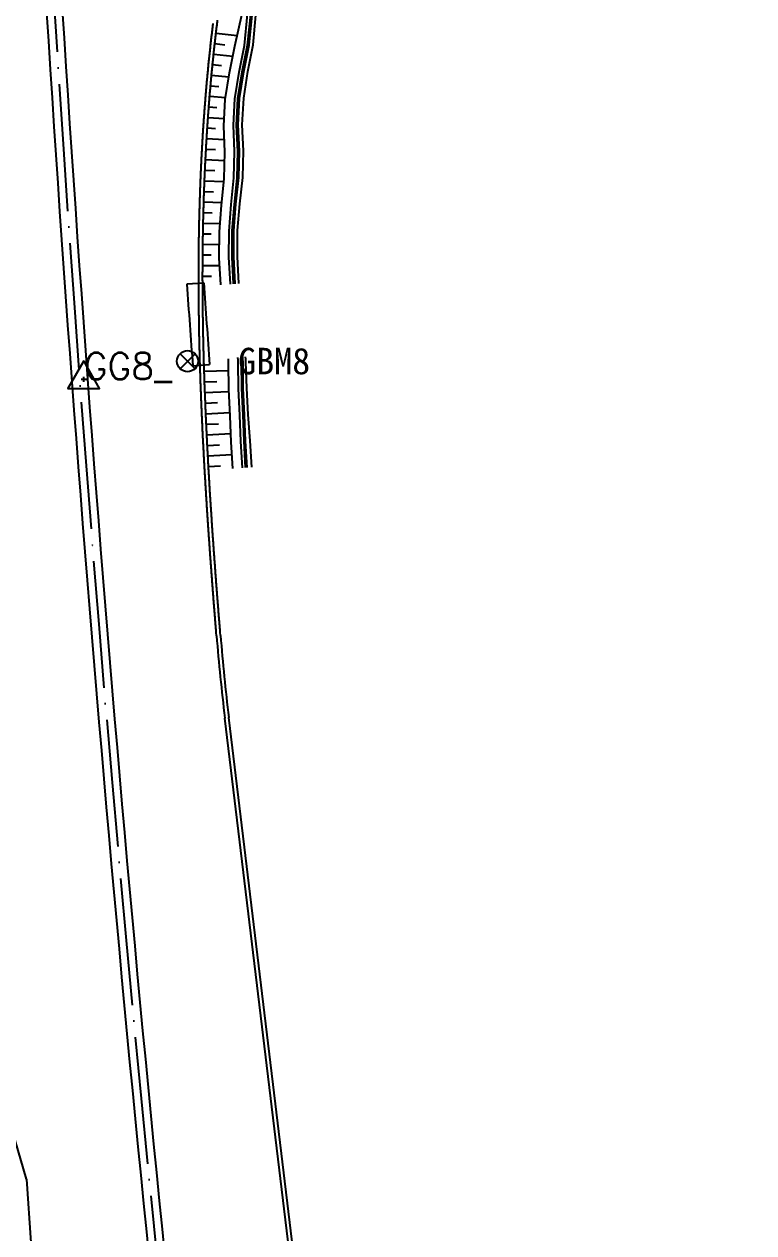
# Model space of a CAD drawing. Header units: inches. Extents: x 499362 to 502582, y 2542122 to 2545349.
# Drawn here: x 501350.9 to 501488.7, y 2543054.1 to 2543282.4 of the extents above; entities that cross this region are included whole.
import ezdxf
from ezdxf.enums import TextEntityAlignment as Align

# ---------------------------------------------------------------- set-up
doc = ezdxf.new("R2010")
doc.units = ezdxf.units.IN
doc.header["$MEASUREMENT"] = 0
doc.linetypes.add('ACAD_ISO04W100', pattern=[30, 24, -3, 0, -3])
doc.layers.add('0-段落划分', color=2, linetype='Continuous')
doc.layers.add('道路中线_FSYH', color=7, linetype='Continuous')
doc.styles.add('DXT', font='SimSun.ttf')
doc.styles.add('SB', font='txt.shx', dxfattribs={"height": 5, "bigfont": 'textf.shx'})

# ---------------------------------------------------------------- blocks, each defined once
blk = doc.blocks.new('szs')
for p, q in [((-0.5, 0), (0.5, 0)), ((0, -0.5), (0, 0.5))]:
    blk.add_line(p, q)
blk = doc.blocks.new('s22')
blk.add_lwpolyline([(0, 1.73), (-1.5, -0.87), (1.5, -0.87)], close=True)
blk.add_point((0, 0))
blk = doc.blocks.new('s27')
for p, q in [((-0.71, -0.71), (0.71, 0.71)), ((0.71, -0.71), (-0.71, 0.71))]:
    blk.add_line(p, q)
blk.add_circle((0, 0), 1)
blk.add_point((0, 0))
blk = doc.blocks.new('A$C3C1B3F5F')
at = {"layer": '道路中线_FSYH', "color": 1, "linetype": 'ByBlock'}
for p, q in [((501381.58, 2543233.36), (501384.77, 2543233.58)), ((501382.71, 2543217.89), (501385.9, 2543218.13))]:
    blk.add_line(p, q, dxfattribs=at)
for radius in [5978.5, 5975.3]:
    blk.add_arc((507344.92, 2543658.92), radius, 184.081954, 184.230541, dxfattribs=at)
blk = doc.blocks.new('A$C3A006F90')
at = {"layer": '0-段落划分', "color": 2, "linetype": 'Continuous'}
for p, q in [((501387.11, 2543280.76), (501391.09, 2543280.29)), ((501386.88, 2543278.77), (501388.76, 2543278.56)), ((501386.66, 2543276.79), (501390.25, 2543276.4)), ((501386.46, 2543274.8), (501388.16, 2543274.63)), ((501386.08, 2543270.81), (501387.63, 2543270.68)), ((501386.26, 2543272.81), (501389.5, 2543272.51)), ((501385.91, 2543268.82), (501388.87, 2543268.58)), ((501385.75, 2543266.83), (501387.24, 2543266.72)), ((501385.6, 2543264.83), (501388.63, 2543264.61)), ((501385.47, 2543262.84), (501387.02, 2543262.73)), ((501385.34, 2543260.84), (501388.67, 2543260.64)), ((501385.23, 2543258.84), (501386.99, 2543258.74)), ((501385.02, 2543254.85), (501386.86, 2543254.77)), ((501385.12, 2543256.85), (501388.74, 2543256.67)), ((501384.94, 2543252.85), (501388.61, 2543252.7)), ((501384.86, 2543250.85), (501386.63, 2543250.79)), ((501384.8, 2543248.85), (501388.2, 2543248.75)), ((501384.74, 2543246.85), (501386.38, 2543246.81)), ((501384.69, 2543244.86), (501387.87, 2543244.79)), ((501384.65, 2543242.86), (501386.2, 2543242.83)), ((501384.6, 2543238.86), (501386.16, 2543238.84)), ((501384.62, 2543240.86), (501387.73, 2543240.81)), ((501384.59, 2543236.86), (501387.79, 2543236.84)), ((501384.58, 2543234.86), (501386.24, 2543234.85)), ((501384.88, 2543216.86), (501389.5, 2543217.01)), ((501384.95, 2543214.86), (501387.23, 2543214.94)), ((501385.02, 2543212.86), (501389.55, 2543213.03)), ((501385.1, 2543210.86), (501387.37, 2543210.96)), ((501385.18, 2543208.86), (501389.74, 2543209.06)), ((501385.27, 2543206.87), (501387.55, 2543206.97)), ((501385.37, 2543204.87), (501389.9, 2543205.1)), ((501385.47, 2543202.87), (501387.73, 2543202.99)), ((501385.57, 2543200.87), (501390.11, 2543201.12)), ((501385.68, 2543198.88), (501387.96, 2543199.01))]:
    blk.add_line(p, q, dxfattribs=at)
at = {"layer": '0-段落划分', "color": 2}
for p, q in [((501408.04, 2542991.64), (501388.77, 2543151.37)), ((501408.79, 2542991.73), (501389.51, 2543151.46)), ((501351.33, 2543064.27), (501349.15, 2543071.66)), ((501351.33, 2543064.27), (501352.1, 2543052.33))]:
    blk.add_line(p, q, dxfattribs=at)
at = {"layer": '0-段落划分', "color": 2, "flags": 128}
for points in [[(501387.2, 2543166.9), (501387.15, 2543167.53, 0.000079), (501387.09, 2543168.27, 0.000082), (501387.03, 2543169.02, 0.000086), (501386.97, 2543169.77, 0.000089), (501386.91, 2543170.51, 0.000092), (501386.85, 2543171.26, 0.000096), (501386.79, 2543172.01, 0.000099), (501386.73, 2543172.76, 0.000102), (501386.67, 2543173.5, 0.000105), (501386.62, 2543174.25, 0.000109), (501386.56, 2543175, 0.000112), (501386.5, 2543175.74, 0.000115), (501386.44, 2543176.49, 0.000119), (501386.39, 2543177.24, 0.000122), (501386.33, 2543177.98, 0.000125), (501386.27, 2543178.73, 0.000128), (501386.22, 2543179.48, 0.000132), (501386.16, 2543180.22, 0.000135), (501386.11, 2543180.97, 0.000138), (501386.05, 2543181.72, 0.000142), (501386, 2543182.46, 0.000145), (501385.94, 2543183.21, 0.000148), (501385.89, 2543183.96, 0.000151), (501385.84, 2543184.71, 0.000155), (501385.79, 2543185.45, 0.000158), (501385.73, 2543186.2, 0.000161), (501385.68, 2543186.95, 0.000165), (501385.63, 2543187.69, 0.000168), (501385.58, 2543188.44, 0.000171), (501385.53, 2543189.19, 0.000174), (501385.48, 2543189.94, 0.000178), (501385.43, 2543190.68, 0.000181), (501385.38, 2543191.43, 0.000184), (501385.34, 2543192.18, 0.000188), (501385.29, 2543192.92, 0.000191), (501385.24, 2543193.67, 0.000194), (501385.2, 2543194.42, 0.000197), (501385.15, 2543195.17, 0.000201), (501385.11, 2543195.91, 0.000204), (501385.06, 2543196.66, 0.000207), (501385.02, 2543197.41, 0.00021), (501384.97, 2543198.16, 0.000214), (501384.93, 2543198.9, 0.000217), (501384.89, 2543199.65, 0.00022), (501384.85, 2543200.4, 0.000224), (501384.81, 2543201.15, 0.000227), (501384.77, 2543201.89, 0.00023), (501384.73, 2543202.64, 0.000233), (501384.69, 2543203.39, 0.000237), (501384.65, 2543204.14, 0.00024), (501384.62, 2543204.88, 0.000243), (501384.58, 2543205.63, 0.000247), (501384.54, 2543206.38, 0.00025), (501384.51, 2543207.13, 0.000253), (501384.48, 2543207.88, 0.000256), (501384.44, 2543208.62, 0.00026), (501384.41, 2543209.37, 0.000263), (501384.38, 2543210.12, 0.000266), (501384.35, 2543210.87, 0.00027), (501384.32, 2543211.61, 0.000273), (501384.29, 2543212.36, 0.000276), (501384.26, 2543213.11, 0.000279), (501384.23, 2543213.86, 0.000283), (501384.2, 2543214.61, 0.000286), (501384.18, 2543215.35, 0.000289), (501384.15, 2543216.1, 0.000292), (501384.13, 2543216.85, 0.000296), (501384.11, 2543217.6, 0.000299), (501384.08, 2543218.35, 0.000302), (501384.06, 2543219.09, 0.000306), (501384.04, 2543219.84, 0.000309), (501384.02, 2543220.59, 0.000312), (501384, 2543221.34, 0.000315), (501383.98, 2543222.09, 0.000319), (501383.97, 2543222.83, 0.000322), (501383.95, 2543223.58, 0.000325), (501383.94, 2543224.33, 0.000328), (501383.92, 2543225.08, 0.000332), (501383.91, 2543225.83, 0.000335), (501383.9, 2543226.57, 0.000338), (501383.89, 2543227.32, 0.000342), (501383.88, 2543228.07, 0.000345), (501383.87, 2543228.82, 0.000348), (501383.86, 2543229.57, 0.000351), (501383.85, 2543230.31, 0.000355), (501383.85, 2543231.06, 0.000358), (501383.84, 2543231.81, 0.000361), (501383.84, 2543232.56, 0.000364), (501383.84, 2543233.31, 0.000368), (501383.83, 2543234.05, 0.000371), (501383.83, 2543234.8, 0.000374), (501383.83, 2543235.55, 0.000378), (501383.84, 2543236.3, 0.000381), (501383.84, 2543237.05, 0.000384), (501383.84, 2543237.79, 0.000387), (501383.85, 2543238.54, 0.000391), (501383.86, 2543239.29, 0.000394), (501383.86, 2543240.04, 0.000397), (501383.87, 2543240.79, 0.0004), (501383.88, 2543241.53, 0.000404), (501383.89, 2543242.28, 0.000407), (501383.91, 2543243.03, 0.00041), (501383.92, 2543243.78, 0.000413), (501383.94, 2543244.53, 0.000417), (501383.95, 2543245.27, 0.00042), (501383.97, 2543246.02, 0.000423), (501383.99, 2543246.77, 0.000427), (501384.01, 2543247.52, 0.00043), (501384.03, 2543248.26, 0.000433), (501384.05, 2543249.01, 0.000436), (501384.08, 2543249.76, 0.00044), (501384.1, 2543250.51, 0.000443), (501384.13, 2543251.25, 0.000446), (501384.15, 2543252, 0.000449), (501384.18, 2543252.75, 0.000453), (501384.21, 2543253.49, 0.000456), (501384.25, 2543254.24, 0.000459), (501384.28, 2543254.99, 0.000462), (501384.31, 2543255.74, 0.000466), (501384.35, 2543256.48, 0.000469), (501384.39, 2543257.23, 0.000472), (501384.43, 2543257.98, 0.000476), (501384.47, 2543258.72, 0.000479), (501384.51, 2543259.47, 0.000482), (501384.55, 2543260.21, 0.000485), (501384.6, 2543260.96, 0.000489), (501384.64, 2543261.71, 0.000492), (501384.69, 2543262.45, 0.000495), (501384.74, 2543263.2, 0.000498), (501384.79, 2543263.94, 0.000502), (501384.84, 2543264.69, 0.000505), (501384.9, 2543265.44, 0.000508), (501384.95, 2543266.18, 0.000511), (501385.01, 2543266.93, 0.000515), (501385.07, 2543267.67, 0.000518), (501385.13, 2543268.42, 0.000521), (501385.19, 2543269.16, 0.000524), (501385.25, 2543269.91, 0.000528), (501385.31, 2543270.65, 0.000531), (501385.38, 2543271.4, 0.000534), (501385.45, 2543272.14, 0.000537), (501385.52, 2543272.88, 0.000541), (501385.59, 2543273.63, 0.000544), (501385.66, 2543274.37, 0.000547), (501385.73, 2543275.12, 0.00055), (501385.81, 2543275.86, 0.000554), (501385.89, 2543276.6, 0.000557), (501385.97, 2543277.35, 0.00056), (501386.05, 2543278.09, 0.000564), (501386.13, 2543278.83, 0.000567), (501386.21, 2543279.57, 0.00057), (501386.3, 2543280.32, 0.000573), (501386.39, 2543281.06, 0.000577), (501386.47, 2543281.8, 0.00058), (501386.57, 2543282.54, 0.000583)], [(501387.95, 2543166.96), (501387.9, 2543167.59, 0.000079), (501387.84, 2543168.34, 0.000082), (501387.78, 2543169.08, 0.000086), (501387.72, 2543169.83, 0.000089), (501387.66, 2543170.57, 0.000092), (501387.6, 2543171.32, 0.000096), (501387.54, 2543172.07, 0.000099), (501387.48, 2543172.81, 0.000102), (501387.42, 2543173.56, 0.000105), (501387.36, 2543174.31, 0.000109), (501387.31, 2543175.05, 0.000112), (501387.25, 2543175.8, 0.000115), (501387.19, 2543176.55, 0.000119), (501387.13, 2543177.29, 0.000122), (501387.08, 2543178.04, 0.000125), (501387.02, 2543178.79, 0.000128), (501386.97, 2543179.53, 0.000132), (501386.91, 2543180.28, 0.000135), (501386.86, 2543181.03, 0.000138), (501386.8, 2543181.77, 0.000141), (501386.75, 2543182.52, 0.000145), (501386.69, 2543183.27, 0.000148), (501386.64, 2543184.01, 0.000151), (501386.59, 2543184.76, 0.000154), (501386.53, 2543185.51, 0.000158), (501386.48, 2543186.25, 0.000161), (501386.43, 2543187, 0.000164), (501386.38, 2543187.75, 0.000168), (501386.33, 2543188.49, 0.000171), (501386.28, 2543189.24, 0.000174), (501386.23, 2543189.99, 0.000177), (501386.18, 2543190.73, 0.000181), (501386.13, 2543191.48, 0.000184), (501386.08, 2543192.23, 0.000187), (501386.04, 2543192.97, 0.000191), (501385.99, 2543193.72, 0.000194), (501385.94, 2543194.47, 0.000197), (501385.9, 2543195.21, 0.0002), (501385.85, 2543195.96, 0.000204), (501385.81, 2543196.71, 0.000207), (501385.77, 2543197.45, 0.00021), (501385.72, 2543198.2, 0.000213), (501385.68, 2543198.95, 0.000217), (501385.64, 2543199.69, 0.00022), (501385.6, 2543200.44, 0.000223), (501385.56, 2543201.19, 0.000226), (501385.52, 2543201.93, 0.00023), (501385.48, 2543202.68, 0.000233), (501385.44, 2543203.43, 0.000236), (501385.4, 2543204.17, 0.00024), (501385.37, 2543204.92, 0.000243), (501385.33, 2543205.67, 0.000246), (501385.29, 2543206.42, 0.000249), (501385.26, 2543207.16, 0.000253), (501385.22, 2543207.91, 0.000256), (501385.19, 2543208.66, 0.000259), (501385.16, 2543209.4, 0.000262), (501385.13, 2543210.15, 0.000266), (501385.1, 2543210.9, 0.000269), (501385.07, 2543211.64, 0.000272), (501385.04, 2543212.39, 0.000275), (501385.01, 2543213.14, 0.000279), (501384.98, 2543213.89, 0.000282), (501384.95, 2543214.63, 0.000285), (501384.93, 2543215.38, 0.000289), (501384.9, 2543216.13, 0.000292), (501384.88, 2543216.87, 0.000295), (501384.85, 2543217.62, 0.000298), (501384.83, 2543218.37, 0.000302), (501384.81, 2543219.11, 0.000305), (501384.79, 2543219.86, 0.000308), (501384.77, 2543220.61, 0.000311), (501384.75, 2543221.36, 0.000315), (501384.73, 2543222.1, 0.000318), (501384.72, 2543222.85, 0.000321), (501384.7, 2543223.6, 0.000324), (501384.69, 2543224.34, 0.000328), (501384.67, 2543225.09, 0.000331), (501384.66, 2543225.84, 0.000334), (501384.65, 2543226.59, 0.000337), (501384.64, 2543227.33, 0.000341), (501384.63, 2543228.08, 0.000344), (501384.62, 2543228.83, 0.000347), (501384.61, 2543229.57, 0.00035), (501384.6, 2543230.32, 0.000354), (501384.6, 2543231.07, 0.000357), (501384.59, 2543231.81, 0.00036), (501384.59, 2543232.56, 0.000363), (501384.59, 2543233.31, 0.000367), (501384.58, 2543234.06, 0.00037), (501384.58, 2543234.8, 0.000373), (501384.58, 2543235.55, 0.000376), (501384.59, 2543236.3, 0.00038), (501384.59, 2543237.04, 0.000383), (501384.59, 2543237.79, 0.000386), (501384.6, 2543238.54, 0.000389), (501384.61, 2543239.28, 0.000393), (501384.61, 2543240.03, 0.000396), (501384.62, 2543240.78, 0.000399), (501384.63, 2543241.52, 0.000402), (501384.64, 2543242.27, 0.000406), (501384.66, 2543243.02, 0.000409), (501384.67, 2543243.76, 0.000412), (501384.68, 2543244.51, 0.000415), (501384.7, 2543245.26, 0.000419), (501384.72, 2543246, 0.000422), (501384.74, 2543246.75, 0.000425), (501384.76, 2543247.5, 0.000428), (501384.78, 2543248.24, 0.000432), (501384.8, 2543248.99, 0.000435), (501384.82, 2543249.73, 0.000438), (501384.85, 2543250.48, 0.000441), (501384.88, 2543251.23, 0.000445), (501384.9, 2543251.97, 0.000448), (501384.93, 2543252.72, 0.000451), (501384.96, 2543253.46, 0.000454), (501385, 2543254.21, 0.000457), (501385.03, 2543254.95, 0.000461), (501385.06, 2543255.7, 0.000464), (501385.1, 2543256.45, 0.000467), (501385.14, 2543257.19, 0.00047), (501385.18, 2543257.94, 0.000474), (501385.22, 2543258.68, 0.000477), (501385.26, 2543259.43, 0.00048), (501385.3, 2543260.17, 0.000483), (501385.35, 2543260.92, 0.000487), (501385.39, 2543261.66, 0.00049), (501385.44, 2543262.4, 0.000493), (501385.49, 2543263.15, 0.000496), (501385.54, 2543263.89, 0.0005), (501385.59, 2543264.64, 0.000503), (501385.64, 2543265.38, 0.000506), (501385.7, 2543266.13, 0.000509), (501385.76, 2543266.87, 0.000513), (501385.81, 2543267.61, 0.000516), (501385.87, 2543268.36, 0.000519), (501385.93, 2543269.1, 0.000522), (501386, 2543269.84, 0.000525), (501386.06, 2543270.59, 0.000529), (501386.13, 2543271.33, 0.000532), (501386.19, 2543272.07, 0.000535), (501386.26, 2543272.81, 0.000538), (501386.33, 2543273.56, 0.000542), (501386.41, 2543274.3, 0.000545), (501386.48, 2543275.04, 0.000548), (501386.56, 2543275.78, 0.000551), (501386.63, 2543276.52, 0.000555), (501386.71, 2543277.27, 0.000558), (501386.79, 2543278.01, 0.000561), (501386.87, 2543278.75, 0.000564), (501386.96, 2543279.49, 0.000567), (501387.04, 2543280.23, 0.000571), (501387.13, 2543280.97, 0.000574), (501387.22, 2543281.71, 0.000577), (501387.31, 2543282.45, 0.00058), (501387.4, 2543283.19, 0.000584)]]:
    blk.add_lwpolyline(points, format="xyb", dxfattribs=at)
at = {"layer": '0-段落划分', "color": 2, "linetype": 'Continuous', "flags": 128}
for points in [[(501388.78, 2543258.25), (501388.55, 2543263.22), (501388.81, 2543268.22), (501389.62, 2543273.26), (501390.63, 2543278.3), (501392.06, 2543284.46), (501392.06, 2543284.46)], [(501390.61, 2543258.37), (501390.38, 2543263.34), (501390.64, 2543268.34), (501391.45, 2543273.38), (501392.45, 2543278.42), (501393.05, 2543284.33), (501393.05, 2543284.33)], [(501391.21, 2543258.41), (501390.98, 2543263.38), (501391.24, 2543268.38), (501392.05, 2543273.41), (501393.05, 2543278.46), (501393.65, 2543284.26), (501393.65, 2543284.26)], [(501391.51, 2543258.43), (501391.28, 2543263.4), (501391.54, 2543268.4), (501392.35, 2543273.43), (501393.35, 2543278.48), (501393.94, 2543284.22), (501393.94, 2543284.22)], [(501392.3, 2543258.48), (501392.07, 2543263.45), (501392.33, 2543268.45), (501393.14, 2543273.48), (501394.14, 2543278.53), (501394.61, 2543284.13), (501394.61, 2543284.13)], [(501388, 2543233.25), (501387.71, 2543238.22), (501387.74, 2543243.21), (501388.14, 2543248.23), (501388.66, 2543253.25), (501388.78, 2543258.25), (501388.78, 2543258.25)], [(501389.82, 2543233.38), (501389.54, 2543238.35), (501389.57, 2543243.34), (501389.97, 2543248.36), (501390.49, 2543253.38), (501390.61, 2543258.37), (501390.61, 2543258.37)], [(501389.82, 2543233.38), (501389.54, 2543238.35), (501389.57, 2543243.34), (501389.97, 2543248.36), (501390.49, 2543253.38), (501390.61, 2543258.37), (501390.61, 2543258.37)], [(501390.42, 2543233.43), (501390.14, 2543238.39), (501390.17, 2543243.38), (501390.57, 2543248.4), (501391.09, 2543253.42), (501391.21, 2543258.41), (501391.21, 2543258.41)], [(501390.42, 2543233.43), (501390.14, 2543238.39), (501390.17, 2543243.38), (501390.57, 2543248.4), (501391.09, 2543253.42), (501391.21, 2543258.41), (501391.21, 2543258.41)], [(501390.72, 2543233.45), (501390.44, 2543238.42), (501390.47, 2543243.4), (501390.87, 2543248.42), (501391.39, 2543253.44), (501391.51, 2543258.43), (501391.51, 2543258.43)], [(501391.41, 2543233.5), (501391.13, 2543238.46), (501391.18, 2543243.45), (501391.61, 2543248.47), (501392.17, 2543253.49), (501392.3, 2543258.48), (501392.3, 2543258.48)], [(501388, 2543233.2), (501388, 2543233.25)], [(501389.82, 2543233.33), (501389.82, 2543233.38)], [(501389.82, 2543233.33), (501389.82, 2543233.38)], [(501390.42, 2543233.37), (501390.42, 2543233.43)], [(501390.42, 2543233.37), (501390.42, 2543233.43)], [(501390.72, 2543233.39), (501390.72, 2543233.45)], [(501391.41, 2543233.44), (501391.41, 2543233.5)], [(501389.45, 2543218.93), (501389.43, 2543219.23)], [(501389.77, 2543208.43), (501389.53, 2543213.41), (501389.49, 2543218.39), (501389.45, 2543218.93)], [(501391.28, 2543219.06), (501391.25, 2543219.46)], [(501391.28, 2543219.06), (501391.25, 2543219.46)], [(501391.6, 2543208.57), (501391.35, 2543213.54), (501391.31, 2543218.53), (501391.28, 2543219.06)], [(501391.6, 2543208.57), (501391.35, 2543213.54), (501391.31, 2543218.53), (501391.28, 2543219.06)], [(501391.88, 2543219.11), (501391.84, 2543219.51)], [(501391.88, 2543219.11), (501391.84, 2543219.51)], [(501392.2, 2543208.62), (501391.95, 2543213.59), (501391.91, 2543218.57), (501391.88, 2543219.11)], [(501392.2, 2543208.62), (501391.95, 2543213.59), (501391.91, 2543218.57), (501391.88, 2543219.11)], [(501392.18, 2543219.13), (501392.14, 2543219.54)], [(501392.5, 2543208.64), (501392.25, 2543213.61), (501392.21, 2543218.6), (501392.18, 2543219.13)], [(501392.73, 2543219.17), (501392.7, 2543219.58)], [(501393.2, 2543208.69), (501392.92, 2543213.66), (501392.76, 2543218.64), (501392.73, 2543219.17)], [(501390.27, 2543198.49), (501389.97, 2543203.46), (501389.77, 2543208.43), (501389.77, 2543208.43)], [(501392.09, 2543198.63), (501391.79, 2543203.6), (501391.6, 2543208.57), (501391.6, 2543208.57)], [(501392.09, 2543198.63), (501391.79, 2543203.6), (501391.6, 2543208.57), (501391.6, 2543208.57)], [(501392.69, 2543198.68), (501392.39, 2543203.64), (501392.2, 2543208.62), (501392.2, 2543208.62)], [(501392.69, 2543198.68), (501392.39, 2543203.64), (501392.2, 2543208.62), (501392.2, 2543208.62)], [(501392.99, 2543198.7), (501392.69, 2543203.67), (501392.5, 2543208.64), (501392.5, 2543208.64)], [(501393.88, 2543198.77), (501393.53, 2543203.73), (501393.2, 2543208.69), (501393.2, 2543208.69)]]:
    blk.add_lwpolyline(points, dxfattribs=at)
at = {"layer": '0-段落划分', "color": 6, "linetype": 'ACAD_ISO04W100'}
blk.add_arc((507344.92, 2543658.92), 6000, 174.220781, 192.567374, dxfattribs=at)
at = {"layer": '0-段落划分', "color": 2}
for centre, radius, start, end in [((507344.92, 2543658.92), 5998.5, 182.442913, 189.014257), ((507344.92, 2543658.92), 6001.5, 182.447155, 189.014277), ((501785.89, 2543199.28), 400, 184.6438, 186.8795), ((501785.89, 2543199.28), 399.25, 184.6438, 186.8795)]:
    blk.add_arc(centre, radius, start, end, dxfattribs=at)
at = {"layer": '0-段落划分', "color": 2, "linetype": 'Continuous'}
blk.add_blockref('A$C3C1B3F5F', (0, 0), dxfattribs=at)
at = {"layer": '0-段落划分', "color": 2, "xscale": 2, "yscale": 2, "zscale": 2}
for name, p in [('s27', (501381.72, 2543218.77)), ('s22', (501362.11, 2543215.35))]:
    blk.add_blockref(name, p, dxfattribs=at)
at = {"layer": '0-段落划分', "color": 2}
blk.add_blockref('szs', (501362.11, 2543215.35), dxfattribs=at)
at = {"layer": '0-段落划分', "color": 2, "linetype": 'Continuous', "style": 'DXT'}
blk.add_text('GBM8', height=5, dxfattribs=at).set_placement((501398.09, 2543216.3), align=Align.CENTER)
at = {"layer": '0-段落划分', "color": 2, "style": 'SB'}
blk.add_text('GG8_', height=5, dxfattribs=at).set_placement((501362.11, 2543215.35))

msp = doc.modelspace()

# ---------------------------------------------------------------- block references
at = {"layer": '0-段落划分'}
msp.add_blockref('A$C3A006F90', (0, 0), dxfattribs=at)

doc.saveas('drawing.dxf')
